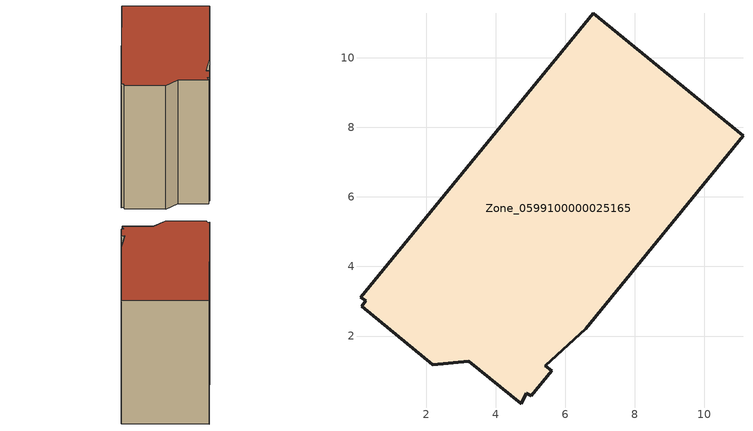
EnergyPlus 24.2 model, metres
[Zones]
Zone_0599100000025165
 floor ground (C_G): 11.11,7.76 6.59,2.21 5.42,1.14 5.62,1 5.03,0.28 4.88,0.36 4.74,0.05 3.22,1.28 2.19,1.18 0.14,2.85 0.27,3.02 0.12,3.11 6.8,11.28 z0
 wall outside (C_F): 5.03,0.28 5.62,1 5.42,1.14 6.59,2.21 11.11,7.76 6.8,11.28 0.12,3.11 0.27,3.02 0.14,2.85 2.19,1.18 3.22,1.28 4.74,0.05 4.88,0.36 5.03,0.28 z0:8.79
 roof outside (C_R): 6.59,2.21 11.11,7.76 6.8,11.28 0.12,3.11 0.27,3.02 0.14,2.85 2.19,1.18 3.22,1.28 4.74,0.05 4.88,0.36 5.03,0.28 5.62,1 5.42,1.14 z8.79
[BUILDING]
Pand.0599100000025165: North Axis=0; Terrain=City; Loads Convergence Tolerance Value=0.04; Temperature Convergence Tolerance Value=0.4; Solar Distribution=FullExterior; Maximum Number of Warmup Days=25; Minimum Number of Warmup Days=1
[Site:Location]
Rotterdam.The.Hague.AP_ZH_NLD Design_Conditions: Latitude=51.96; Longitude=4.45; Time Zone=1; Elevation=-4.5
[SITE:GROUNDTEMPERATURE:BUILDINGSURFACE]
18, 18, 18, 18, 18, 18, 18, 18, 18, 18, 18, 18
[MATERIAL] Thermal Absorptance=0.9; Solar Absorptance=0.7; Visible Absorptance=0.7
Name | Roughness | Thickness | Conductivity | Density | Specific Heat
G.TC.1946 | MediumSmooth | 0.15 | 1 | 540 | 1210
F.TC.1946 | Rough | 0.3 | 0.857143 | 1920 | 840
R.TC.1946 | MediumRough | 0.2 | 0.909091 | 1500 | 1000
[CONSTRUCTION]
C_G: G.TC.1946
C_F: F.TC.1946
C_R: R.TC.1946
[ZONE]
Zone_0599100000025165: Type=1; Multiplier=1; Ceiling Height=Autocalculate; Volume=Autocalculate; Floor Area=autocalculate; Part of Total Floor Area=Yes
[ZONEINFILTRATION:DESIGNFLOWRATE]
Infil_Zone_0599100000025165: Zone or ZoneList or Space or SpaceList=Zone_0599100000025165; Schedule=AlwaysOn; Design Flow Rate Calculation Method=Flow/Area; Flow Rate per Floor Area=0.003; Constant Term Coefficient=1; Temperature Term Coefficient=0; Velocity Term Coefficient=0; Velocity Squared Term Coefficient=0
[HVACTEMPLATE:ZONE:IDEALLOADSAIRSYSTEM]
Zone_0599100000025165: Maximum Heating Supply Air Temperature=50; Minimum Cooling Supply Air Temperature=13; Maximum Heating Supply Air Humidity Ratio=0.0156; Minimum Cooling Supply Air Humidity Ratio=0.0077; Heating Limit=NoLimit; Cooling Limit=NoLimit; Dehumidification Control Type=ConstantSensibleHeatRatio; Cooling Sensible Heat Ratio=0.7; Dehumidification Setpoint=60; Humidification Control Type=None; Humidification Setpoint=30; Outdoor Air Method=None; Outdoor Air Flow Rate per Person=0.00944; Outdoor Air Flow Rate per Zone Floor Area=0; Outdoor Air Flow Rate per Zone=0; Demand Controlled Ventilation Type=None; Outdoor Air Economizer Type=NoEconomizer; Heat Recovery Type=None; Sensible Heat Recovery Effectiveness=0.7; Latent Heat Recovery Effectiveness=0.65
[ZONECONTROL:THERMOSTAT]
ThermostatControl_Zone_0599100000025165: Zone or ZoneList=Zone_0599100000025165; Control Type Schedule=DualSetpointControlType; Control 1=Thermostat_Zone_0599100000025165; Temperature Difference Between Cutout And Setpoint=0
[THERMOSTATSETPOINT:DUALSETPOINT]
Thermostat_Zone_0599100000025165: Heating Setpoint Temperature Schedule=HeatingSetpoint_Zone_0599100000025165; Cooling Setpoint Temperature Schedule=CoolingSetpoint_Zone_0599100000025165
[SCHEDULE:COMPACT]
HeatingSetpoint_Zone_0599100000025165: Through: 12/31, For: AllDays, Until: 24:00, 21
CoolingSetpoint_Zone_0599100000025165: Through: 12/31, For: AllDays, Until: 24:00, 24
DualSetpointControlType: Through: 12/31, For: AllDays, Until: 24:00, 4
AlwaysOn: Through: 12/31, For: AllDays, Until: 24:00, 1
